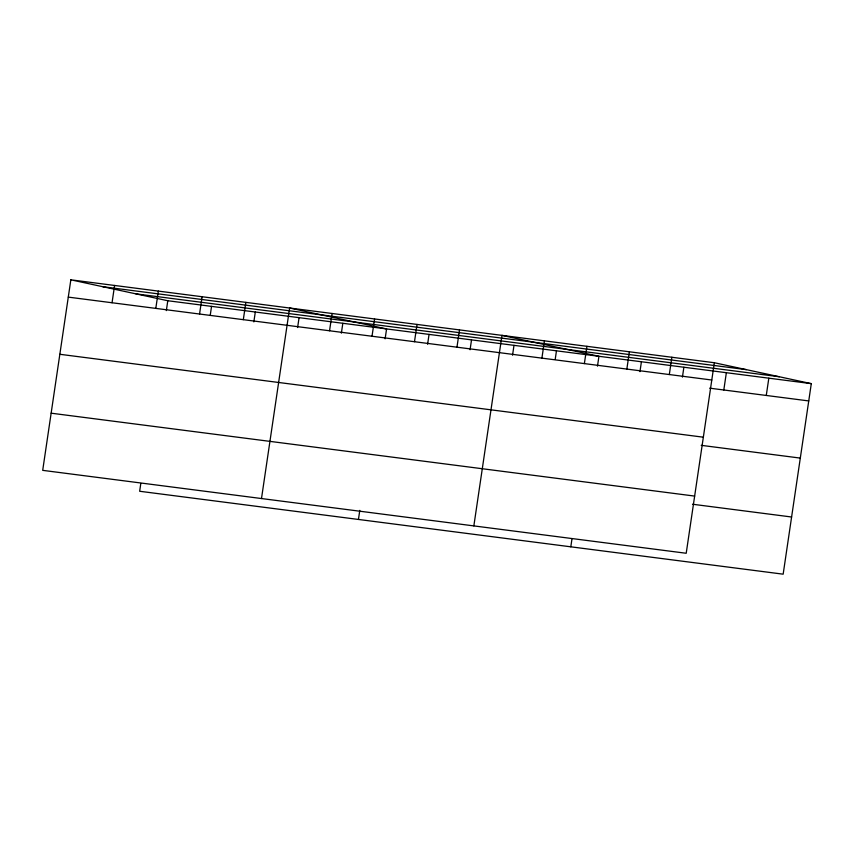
<?xml version="1.0" encoding="UTF-8"?>
<svg xmlns="http://www.w3.org/2000/svg" width="854" height="854" viewBox="0 0 854 854"><rect width="100%" height="100%" fill="white"/><g stroke="black" fill="none" stroke-linecap="round" stroke-linejoin="round"><path stroke-width="1.28" d="M70.839 279.824L42.7 470.351L686.21 553.264L714.339 362.736L70.839 279.824L167.79 300.736L811.3 383.649L783.161 574.176L139.661 491.263L140.803 483.471M112.045 302.754L114.596 285.46M155.802 308.39L158.353 291.107M166.338 310.61L167.79 300.736M199.558 314.026L202.11 296.744M210.276 315.019L211.546 306.372M243.315 319.663L245.867 302.38M253.851 321.894L255.303 312.009M261.495 498.544L289.623 308.016L386.584 328.929L385.122 338.803M297.608 327.53L299.071 317.656M329.548 330.776L332.099 313.482M341.365 333.167L342.828 323.292M372.013 336.241L374.575 318.958M358.445 519.456L359.79 510.361M414.489 341.717L417.04 324.435M427.598 344.279L429.06 334.394M456.965 347.194L459.516 329.9M470.074 349.745L471.525 339.871M473.853 525.904L501.981 335.376L598.942 356.289L597.48 366.163M512.539 355.221L514.001 345.347M541.906 358.136L544.457 340.842M555.196 359.459L556.466 350.813M584.371 363.601L586.933 346.318M570.803 546.816L571.956 539.013M626.847 369.077L629.398 351.795M639.956 371.639L641.418 361.754M669.322 374.543L671.874 357.26M682.431 377.105L683.883 367.231M723.808 389.99L726.359 372.707M766.273 395.455L768.824 378.173M102.832 286.731L746.343 369.633M135.797 293.84L779.307 376.742M68.277 297.117L711.788 380.019M709.642 388.164L808.749 400.932M59.844 354.282L703.344 437.195M701.209 445.329L800.305 458.096M51.144 413.187L694.654 496.089M692.509 504.234L791.605 517.001M714.339 362.736L811.3 383.649"/></g></svg>
